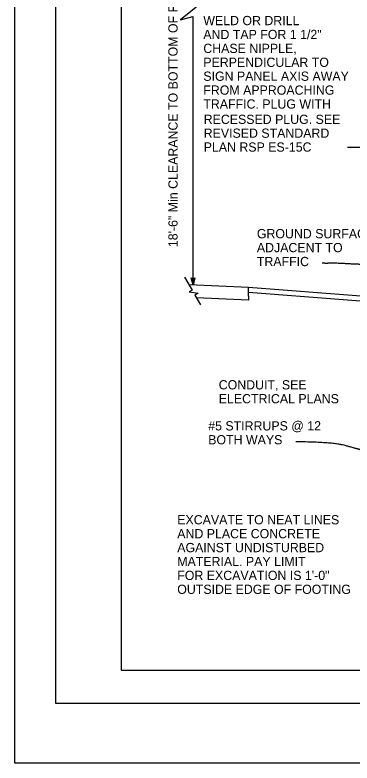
# Model space of a CAD drawing. Extents: x -894 to 866, y -476 to 714.
# Drawn here: x -894 to -639, y -476 to 90 of the extents above; entities that cross this region are included whole.
import ezdxf

# ---------------------------------------------------------------- set-up
doc = ezdxf.new("R2010")
doc.units = 0
for name, color, linetype in [('10 Sheet Format', 7, 'Continuous'), ('56 Stage 3 Anno', 7, 'Continuous'), ('57 Undefined', 7, 'Continuous'), ('60 Nongeo Data', 7, 'Continuous')]:
    doc.layers.add(name, color=color, linetype=linetype)

msp = doc.modelspace()

# ---------------------------------------------------------------- linework, layer by layer
at = {"layer": '10 Sheet Format'}
for p, q in [((-863.45, 668.96), (-863.45, -431.04)), ((-813.45, 643.96), (-813.45, -406.04)), ((-813.45, -406.04), (811.55, -406.04)), ((-863.45, -431.04), (836.55, -431.04))]:
    msp.add_line(p, q, dxfattribs=at)
for points in [[(-894.04, 713.56), (865.96, 713.56), (865.96, -476.44), (-894.04, -476.44)], [(-863.45, -431.04), (836.55, -431.04), (836.55, 668.96), (-863.45, 668.96)]]:
    msp.add_lwpolyline(points, close=True, dxfattribs=at)
at = {"layer": '56 Stage 3 Anno'}
for p, q in [((-759.13, -114.53), (-760.41, -108.79)), ((-760.41, -108.79), (-760.41, -108.79)), ((-760.41, -108.79), (-759.13, -109.56)), ((-759.14, -113.2), (-760.06, -109.02)), ((-759.13, -111.89), (-759.73, -109.18)), ((-759.13, -110.56), (-759.39, -109.41)), ((-759.13, -109.56), (-757.85, -108.79)), ((-757.85, -108.79), (-759.13, -114.53)), ((-758.19, -109), (-759.13, -113.21)), ((-758.54, -109.22), (-759.13, -111.89)), ((-758.87, -109.39), (-759.13, -110.56)), ((-757.85, -108.79), (-757.85, -108.79)), ((-759.13, -114.53), (-759.13, -114.53))]:
    msp.add_line(p, q, dxfattribs=at)
msp.add_lwpolyline([(-759.15, 192.37), (-759.08, 98.85), (-751.56, 100.18), (-768.67, 86.69), (-759.19, 89.03), (-759.14, -114.35)], dxfattribs=at)
msp.add_spline([(-516.98, -13.63), (-544.7, -10.2), (-594.09, -10.2), (-642.08, -10)], degree=3, dxfattribs=at)
for points in [[(-574.5, -130.55), (-574.13, -122.42), (-578.65, -114.44), (-584.76, -107.8), (-592.73, -103.55), (-600.16, -101.69), (-607.07, -99.83), (-615.04, -99.03), (-623.8, -98.76), (-631.5, -98.76), (-641.6, -98.23), (-653.28, -97.7), (-659.13, -97.97), (-661.25, -97.7)], [(-630.83, -239.55), (-637.42, -237.61), (-653.11, -233.48), (-681.27, -233.03)]]:
    msp.add_open_spline(points, degree=2, dxfattribs=at)
at = {"layer": '60 Nongeo Data'}
for p, q in [((-765.51, -108.25), (-759.83, -118.08)), ((-759.83, -118.08), (-762.15, -119.42)), ((-717.14, -116.13), (-762.06, -114.22)), ((-717.14, -122.82), (-717.14, -116.13)), ((-631.91, -122.82), (-717.14, -116.13)), ((-762.15, -119.42), (-755.33, -120.52)), ((-755.33, -120.52), (-757.65, -121.86)), ((-757.65, -121.86), (-753.35, -129.31)), ((-717.14, -125.7), (-756.4, -124.03)), ((-632.25, -126.63), (-717.18, -119.97)), ((-717.14, -122.82), (-717.14, -125.7)), ((-717.14, -122.82), (-717.14, -125.7))]:
    msp.add_line(p, q, dxfattribs=at)

# ---------------------------------------------------------------- texts
at = {"layer": '57 Undefined'}
msp.add_text('18\'-6" Min CLEARANCE TO BOTTOM OF FRAME', height=7, rotation=90, dxfattribs=at).set_placement((-770.81, -85.61))
for s, p in [('WELD OR DRILL', (-751.32, 82.56)), ('AND TAP FOR 1 1/2"', (-751.32, 72.02)), ('CHASE NIPPLE,', (-751.32, 61.48)), ('PERPENDICULAR TO', (-751.32, 50.95)), ('SIGN PANEL AXIS AWAY', (-751.32, 40.41)), ('FROM APPROACHING', (-751.32, 29.87)), ('TRAFFIC. PLUG WITH', (-751.32, 19.33)), ('RECESSED PLUG. SEE ', (-751.03, 7.74)), ('REVISED STANDARD', (-751.03, -2.76)), ('PLAN RSP ES-15C', (-751.03, -13.26)), ('GROUND SURFACE', (-710.74, -78.9)), ('ADJACENT TO', (-710.74, -89.44)), ('TRAFFIC', (-710.74, -99.98)), ('CONDUIT, SEE', (-739.62, -193.38)), ('ELECTRICAL PLANS', (-739.62, -203.92)), ('#5 STIRRUPS @ 12', (-747.6, -224.47)), ('BOTH WAYS', (-747.6, -235.01)), ('EXCAVATE TO NEAT LINES', (-771.06, -295.63)), ('AND PLACE CONCRETE', (-771.06, -306.17)), ('AGAINST UNDISTURBED', (-771.06, -316.7)), ('MATERIAL. PAY LIMIT', (-771.06, -327.24)), ('FOR EXCAVATION IS 1\'-0"', (-771.06, -337.78)), ('OUTSIDE EDGE OF FOOTING', (-771.06, -348.32))]:
    msp.add_text(s, height=7, dxfattribs=at).set_placement(p)

doc.saveas('drawing.dxf')
